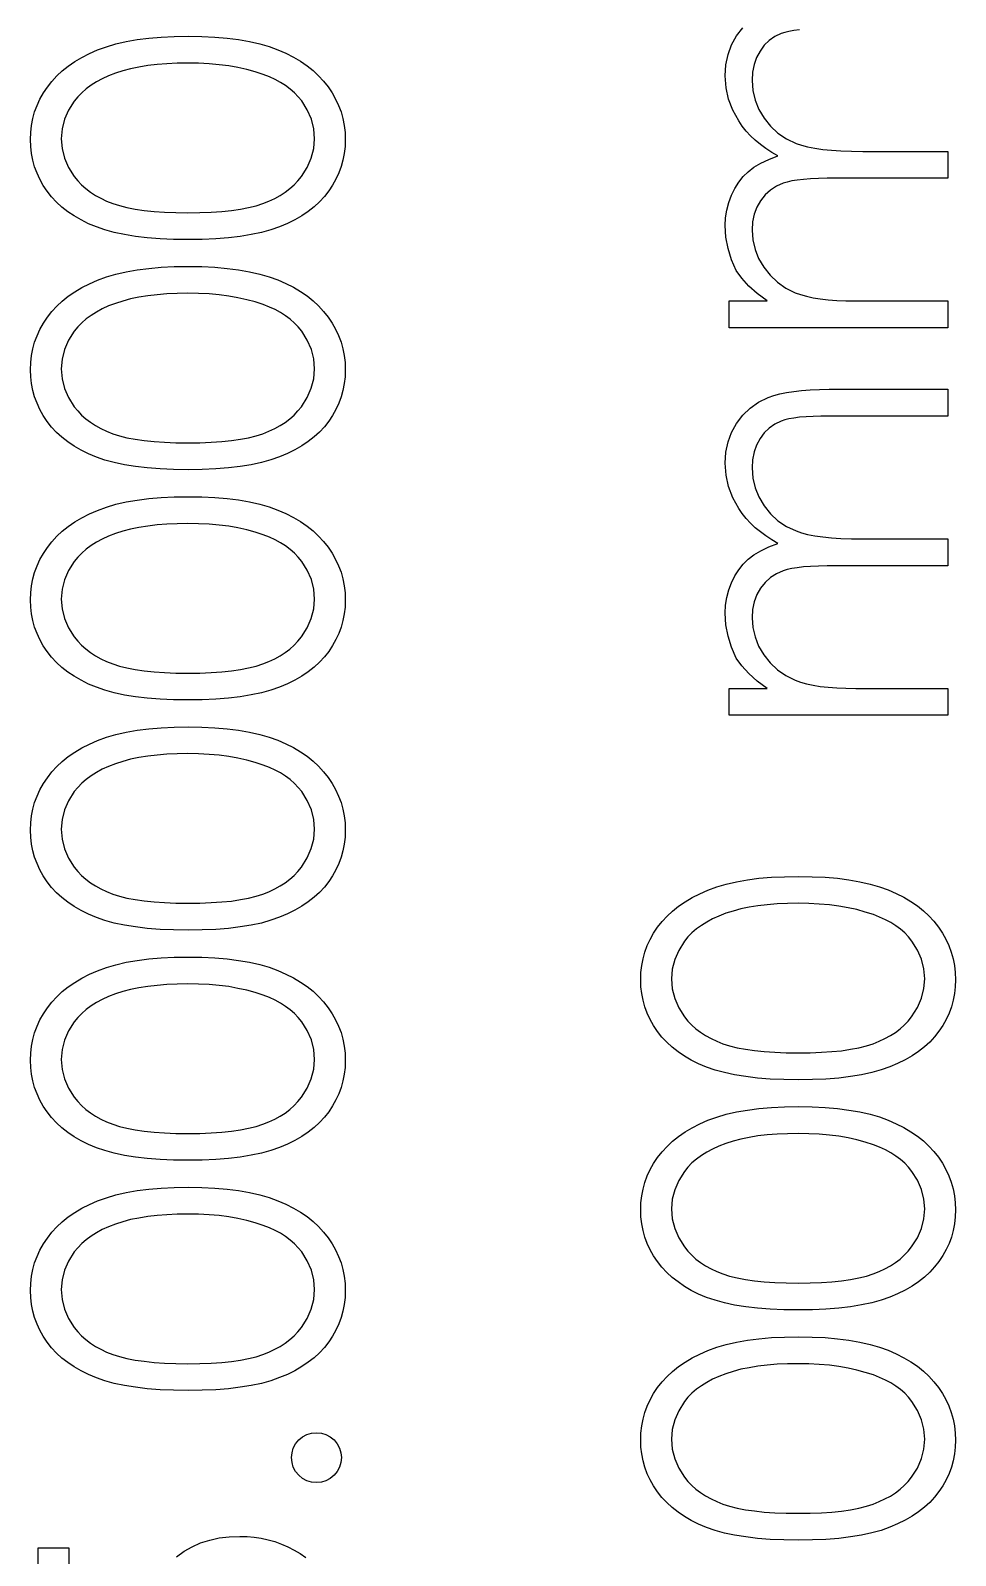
# Model space of a CAD drawing. Header units: millimetres. Extents: x -496 to 15, y 154 to 434.
# Drawn here: x -384.12 to -374.85, y 207.67 to 222.96 of the extents above; entities that cross this region are included whole.
import ezdxf

# ---------------------------------------------------------------- set-up
doc = ezdxf.new("R2010")
doc.units = ezdxf.units.MM

msp = doc.modelspace()

# ---------------------------------------------------------------- linework, layer by layer
at = {"color": 7, "linetype": 'Continuous', "flags": 128}
for points in [[(-377.122, 219.979), (-377.123, 220.248), (-377.123, 220.248), (-376.742, 220.248), (-376.742, 220.248), (-376.84, 220.323), (-376.924, 220.398), (-376.994, 220.475), (-377.05, 220.552), (-377.05, 220.552), (-377.099, 220.661), (-377.133, 220.773), (-377.154, 220.887), (-377.161, 221.004), (-377.161, 221.004), (-377.157, 221.083), (-377.145, 221.16), (-377.126, 221.235), (-377.098, 221.308), (-377.064, 221.377), (-377.025, 221.439), (-376.98, 221.495), (-376.931, 221.544), (-376.873, 221.588), (-376.803, 221.629), (-376.724, 221.667), (-376.632, 221.702), (-376.632, 221.702), (-376.695, 221.738), (-376.754, 221.776), (-376.809, 221.817), (-376.86, 221.86), (-376.907, 221.905), (-376.951, 221.952), (-376.991, 222.001), (-377.026, 222.053), (-377.085, 222.16), (-377.127, 222.271), (-377.153, 222.386), (-377.161, 222.506), (-377.161, 222.506), (-377.154, 222.616), (-377.133, 222.719), (-377.097, 222.816), (-377.047, 222.906), (-376.985, 222.987)], [(-376.415, 222.966), (-376.472, 222.959), (-376.522, 222.95), (-376.565, 222.94), (-376.601, 222.928), (-376.663, 222.898), (-376.719, 222.859), (-376.769, 222.811), (-376.812, 222.753), (-376.847, 222.689), (-376.872, 222.618), (-376.887, 222.542), (-376.892, 222.459), (-376.892, 222.459), (-376.884, 222.357), (-376.862, 222.261), (-376.824, 222.167), (-376.772, 222.079), (-376.707, 221.999), (-376.632, 221.93), (-376.546, 221.873), (-376.451, 221.827), (-376.397, 221.809), (-376.335, 221.792), (-376.264, 221.779), (-376.184, 221.768), (-376.097, 221.759), (-376.001, 221.753), (-375.896, 221.749), (-375.783, 221.748), (-375.783, 221.748), (-374.93, 221.748), (-374.93, 221.748), (-374.93, 221.479), (-374.93, 221.479), (-376.045, 221.479), (-376.045, 221.479), (-376.139, 221.478), (-376.227, 221.476), (-376.305, 221.472), (-376.376, 221.466), (-376.439, 221.459), (-376.494, 221.451), (-376.541, 221.44), (-376.581, 221.428), (-376.648, 221.399), (-376.708, 221.36), (-376.761, 221.311), (-376.807, 221.253), (-376.844, 221.189), (-376.871, 221.117), (-376.886, 221.04), (-376.892, 220.957), (-376.892, 220.957), (-376.885, 220.86), (-376.862, 220.765), (-376.826, 220.674), (-376.775, 220.586), (-376.711, 220.506), (-376.637, 220.436), (-376.553, 220.378), (-376.46, 220.331), (-376.407, 220.312), (-376.347, 220.295), (-376.281, 220.28), (-376.209, 220.269), (-376.13, 220.259), (-376.044, 220.253), (-375.952, 220.249), (-375.853, 220.248), (-375.853, 220.248), (-374.93, 220.248), (-374.93, 220.248), (-374.93, 219.979), (-374.93, 219.979), (-377.123, 219.979)], [(-382.544, 220.863), (-382.689, 220.865), (-382.825, 220.871), (-382.953, 220.881), (-383.072, 220.895), (-383.182, 220.913), (-383.284, 220.935), (-383.378, 220.961), (-383.463, 220.99), (-383.542, 221.023), (-383.616, 221.06), (-383.685, 221.1), (-383.749, 221.143), (-383.808, 221.19), (-383.862, 221.239), (-383.911, 221.292), (-383.956, 221.348), (-383.995, 221.407), (-384.029, 221.468), (-384.057, 221.53), (-384.081, 221.594), (-384.099, 221.66), (-384.112, 221.727), (-384.12, 221.795), (-384.123, 221.866), (-384.123, 221.866), (-384.12, 221.938), (-384.112, 222.008), (-384.099, 222.076), (-384.081, 222.143), (-384.057, 222.208), (-384.028, 222.271), (-383.994, 222.333), (-383.954, 222.392), (-383.91, 222.449), (-383.859, 222.504), (-383.805, 222.555), (-383.744, 222.603), (-383.678, 222.648), (-383.607, 222.69), (-383.531, 222.729), (-383.45, 222.765), (-383.362, 222.797), (-383.266, 222.825), (-383.164, 222.848), (-383.055, 222.868), (-382.938, 222.883), (-382.814, 222.893), (-382.683, 222.899), (-382.544, 222.902), (-382.544, 222.902), (-382.407, 222.899), (-382.276, 222.893), (-382.153, 222.883), (-382.037, 222.868), (-381.928, 222.849), (-381.826, 222.826), (-381.731, 222.798), (-381.644, 222.767), (-381.563, 222.731), (-381.487, 222.693), (-381.416, 222.651), (-381.35, 222.606), (-381.29, 222.558), (-381.235, 222.506), (-381.185, 222.452), (-381.139, 222.394), (-381.099, 222.334), (-381.065, 222.272), (-381.035, 222.208), (-381.011, 222.143), (-380.993, 222.077), (-380.98, 222.008), (-380.971, 221.938), (-380.969, 221.866), (-380.969, 221.866), (-380.971, 221.795), (-380.979, 221.727), (-380.992, 221.66), (-381.01, 221.595), (-381.033, 221.531), (-381.062, 221.469), (-381.096, 221.409), (-381.134, 221.351), (-381.178, 221.295), (-381.227, 221.242), (-381.281, 221.193), (-381.34, 221.146), (-381.404, 221.103), (-381.474, 221.063), (-381.548, 221.026), (-381.627, 220.992), (-381.713, 220.962), (-381.808, 220.936), (-381.91, 220.914), (-382.02, 220.896), (-382.139, 220.881), (-382.266, 220.871), (-382.401, 220.865), (-382.544, 220.863)], [(-382.545, 221.133), (-382.425, 221.134), (-382.313, 221.139), (-382.207, 221.146), (-382.109, 221.155), (-382.019, 221.169), (-381.937, 221.184), (-381.862, 221.203), (-381.794, 221.225), (-381.733, 221.249), (-381.675, 221.276), (-381.621, 221.306), (-381.57, 221.338), (-381.524, 221.374), (-381.481, 221.411), (-381.443, 221.452), (-381.408, 221.496), (-381.35, 221.587), (-381.31, 221.681), (-381.285, 221.777), (-381.276, 221.875), (-381.276, 221.875), (-381.284, 221.975), (-381.308, 222.071), (-381.349, 222.163), (-381.405, 222.253), (-381.439, 222.295), (-381.477, 222.335), (-381.52, 222.372), (-381.566, 222.407), (-381.616, 222.439), (-381.671, 222.469), (-381.729, 222.495), (-381.791, 222.519), (-381.791, 222.519), (-381.872, 222.545), (-381.956, 222.569), (-382.044, 222.588), (-382.136, 222.604), (-382.233, 222.616), (-382.333, 222.625), (-382.438, 222.631), (-382.546, 222.633), (-382.546, 222.633), (-382.654, 222.631), (-382.757, 222.627), (-382.855, 222.618), (-382.948, 222.607), (-383.037, 222.593), (-383.12, 222.576), (-383.198, 222.555), (-383.271, 222.532), (-383.34, 222.505), (-383.403, 222.476), (-383.462, 222.445), (-383.516, 222.411), (-383.565, 222.375), (-383.609, 222.336), (-383.65, 222.295), (-383.685, 222.252), (-383.742, 222.161), (-383.782, 222.069), (-383.806, 221.973), (-383.815, 221.875), (-383.815, 221.875), (-383.806, 221.776), (-383.782, 221.679), (-383.742, 221.586), (-383.685, 221.496), (-383.65, 221.452), (-383.611, 221.412), (-383.569, 221.374), (-383.523, 221.339), (-383.472, 221.307), (-383.419, 221.277), (-383.361, 221.25), (-383.299, 221.225), (-383.232, 221.204), (-383.157, 221.185), (-383.074, 221.169), (-382.983, 221.156), (-382.885, 221.146), (-382.78, 221.139), (-382.666, 221.134), (-382.546, 221.133)], [(-382.544, 218.556), (-382.689, 218.558), (-382.825, 218.564), (-382.953, 218.574), (-383.072, 218.588), (-383.182, 218.605), (-383.284, 218.627), (-383.378, 218.653), (-383.463, 218.683), (-383.542, 218.716), (-383.616, 218.752), (-383.685, 218.792), (-383.749, 218.836), (-383.808, 218.882), (-383.862, 218.931), (-383.911, 218.984), (-383.956, 219.041), (-383.995, 219.1), (-384.029, 219.16), (-384.057, 219.222), (-384.081, 219.286), (-384.099, 219.352), (-384.112, 219.419), (-384.12, 219.488), (-384.123, 219.559), (-384.123, 219.559), (-384.12, 219.63), (-384.112, 219.701), (-384.099, 219.768), (-384.081, 219.835), (-384.057, 219.9), (-384.028, 219.963), (-383.994, 220.025), (-383.954, 220.085), (-383.91, 220.142), (-383.859, 220.196), (-383.805, 220.247), (-383.744, 220.295), (-383.678, 220.341), (-383.607, 220.383), (-383.531, 220.421), (-383.45, 220.457), (-383.362, 220.489), (-383.266, 220.517), (-383.164, 220.541), (-383.055, 220.56), (-382.938, 220.575), (-382.814, 220.586), (-382.683, 220.592), (-382.544, 220.594), (-382.544, 220.594), (-382.407, 220.592), (-382.276, 220.586), (-382.153, 220.575), (-382.037, 220.561), (-381.928, 220.541), (-381.826, 220.518), (-381.731, 220.491), (-381.644, 220.459), (-381.563, 220.423), (-381.487, 220.385), (-381.416, 220.344), (-381.35, 220.298), (-381.29, 220.25), (-381.235, 220.199), (-381.185, 220.144), (-381.139, 220.086), (-381.099, 220.026), (-381.065, 219.964), (-381.035, 219.901), (-381.011, 219.836), (-380.993, 219.769), (-380.98, 219.701), (-380.971, 219.63), (-380.969, 219.559), (-380.969, 219.559), (-380.971, 219.488), (-380.979, 219.419), (-380.992, 219.352), (-381.01, 219.287), (-381.033, 219.223), (-381.062, 219.161), (-381.096, 219.101), (-381.134, 219.043), (-381.178, 218.987), (-381.227, 218.934), (-381.281, 218.885), (-381.34, 218.839), (-381.404, 218.795), (-381.474, 218.755), (-381.548, 218.718), (-381.627, 218.684), (-381.713, 218.654), (-381.808, 218.628), (-381.91, 218.606), (-382.02, 218.588), (-382.139, 218.574), (-382.266, 218.564), (-382.401, 218.558), (-382.544, 218.556)], [(-382.545, 218.825), (-382.425, 218.826), (-382.313, 218.831), (-382.207, 218.838), (-382.109, 218.848), (-382.019, 218.861), (-381.937, 218.877), (-381.862, 218.895), (-381.794, 218.917), (-381.733, 218.942), (-381.675, 218.969), (-381.621, 218.998), (-381.57, 219.03), (-381.524, 219.066), (-381.481, 219.104), (-381.443, 219.145), (-381.408, 219.188), (-381.35, 219.279), (-381.31, 219.373), (-381.285, 219.469), (-381.276, 219.568), (-381.276, 219.568), (-381.284, 219.667), (-381.308, 219.763), (-381.349, 219.856), (-381.405, 219.945), (-381.439, 219.988), (-381.477, 220.027), (-381.52, 220.065), (-381.566, 220.1), (-381.616, 220.131), (-381.671, 220.161), (-381.729, 220.187), (-381.791, 220.211), (-381.791, 220.211), (-381.872, 220.238), (-381.956, 220.261), (-382.044, 220.28), (-382.136, 220.297), (-382.233, 220.309), (-382.333, 220.318), (-382.438, 220.323), (-382.546, 220.325), (-382.546, 220.325), (-382.654, 220.323), (-382.757, 220.319), (-382.855, 220.311), (-382.948, 220.3), (-383.037, 220.285), (-383.12, 220.268), (-383.198, 220.247), (-383.271, 220.224), (-383.34, 220.198), (-383.403, 220.169), (-383.462, 220.137), (-383.516, 220.104), (-383.565, 220.068), (-383.609, 220.029), (-383.65, 219.988), (-383.685, 219.945), (-383.742, 219.854), (-383.782, 219.761), (-383.806, 219.666), (-383.815, 219.568), (-383.815, 219.568), (-383.806, 219.469), (-383.782, 219.372), (-383.742, 219.279), (-383.685, 219.188), (-383.65, 219.145), (-383.611, 219.104), (-383.569, 219.067), (-383.523, 219.032), (-383.472, 218.999), (-383.419, 218.969), (-383.361, 218.942), (-383.299, 218.917), (-383.232, 218.896), (-383.157, 218.877), (-383.074, 218.861), (-382.983, 218.848), (-382.885, 218.838), (-382.78, 218.831), (-382.666, 218.826), (-382.546, 218.825)], [(-377.122, 216.094), (-377.123, 216.363), (-377.123, 216.363), (-376.742, 216.363), (-376.742, 216.363), (-376.84, 216.438), (-376.924, 216.514), (-376.994, 216.59), (-377.05, 216.667), (-377.05, 216.667), (-377.099, 216.776), (-377.133, 216.888), (-377.154, 217.002), (-377.161, 217.119), (-377.161, 217.119), (-377.157, 217.199), (-377.145, 217.276), (-377.126, 217.351), (-377.098, 217.423), (-377.064, 217.493), (-377.025, 217.554), (-376.98, 217.61), (-376.931, 217.659), (-376.873, 217.703), (-376.803, 217.744), (-376.724, 217.782), (-376.632, 217.817), (-376.632, 217.817), (-376.695, 217.853), (-376.754, 217.892), (-376.809, 217.933), (-376.86, 217.975), (-376.907, 218.02), (-376.951, 218.067), (-376.991, 218.116), (-377.026, 218.168), (-377.085, 218.275), (-377.127, 218.387), (-377.153, 218.502), (-377.161, 218.621), (-377.161, 218.621), (-377.154, 218.731), (-377.133, 218.835), (-377.097, 218.931), (-377.047, 219.021), (-376.985, 219.103), (-376.911, 219.173), (-376.826, 219.232), (-376.73, 219.279), (-376.675, 219.299), (-376.615, 219.316), (-376.547, 219.33), (-376.474, 219.342), (-376.395, 219.351), (-376.309, 219.358), (-376.216, 219.362), (-376.118, 219.363), (-376.118, 219.363), (-374.93, 219.363), (-374.93, 219.363), (-374.93, 219.094), (-374.93, 219.094), (-376.119, 219.094), (-376.119, 219.094), (-376.203, 219.094), (-376.281, 219.091), (-376.351, 219.087), (-376.415, 219.082), (-376.472, 219.074), (-376.522, 219.065), (-376.565, 219.055), (-376.601, 219.043), (-376.663, 219.013), (-376.719, 218.974), (-376.769, 218.926), (-376.812, 218.869), (-376.847, 218.804), (-376.872, 218.734), (-376.887, 218.657), (-376.892, 218.574), (-376.892, 218.574), (-376.884, 218.473), (-376.862, 218.376), (-376.824, 218.283), (-376.772, 218.195), (-376.707, 218.114), (-376.632, 218.045), (-376.546, 217.988), (-376.451, 217.943), (-376.397, 217.924), (-376.335, 217.908), (-376.264, 217.895), (-376.184, 217.883), (-376.097, 217.875), (-376.001, 217.868), (-375.896, 217.865), (-375.783, 217.863), (-375.783, 217.863), (-374.93, 217.863), (-374.93, 217.863), (-374.93, 217.594), (-374.93, 217.594), (-376.045, 217.594), (-376.045, 217.594), (-376.139, 217.594), (-376.227, 217.591), (-376.305, 217.587), (-376.376, 217.582), (-376.439, 217.574), (-376.494, 217.566), (-376.541, 217.556), (-376.581, 217.544), (-376.648, 217.514), (-376.708, 217.475), (-376.761, 217.426), (-376.807, 217.369), (-376.844, 217.304), (-376.871, 217.232), (-376.886, 217.155), (-376.892, 217.073), (-376.892, 217.073), (-376.885, 216.975), (-376.862, 216.881), (-376.826, 216.789), (-376.775, 216.702), (-376.711, 216.621), (-376.637, 216.551), (-376.553, 216.493), (-376.46, 216.446), (-376.407, 216.427), (-376.347, 216.41), (-376.281, 216.396), (-376.209, 216.384), (-376.13, 216.375), (-376.044, 216.369), (-375.952, 216.365), (-375.853, 216.363), (-375.853, 216.363), (-374.93, 216.363), (-374.93, 216.363), (-374.93, 216.094), (-374.93, 216.094), (-377.123, 216.094)], [(-382.544, 216.248), (-382.689, 216.25), (-382.825, 216.256), (-382.953, 216.266), (-383.072, 216.28), (-383.182, 216.297), (-383.284, 216.32), (-383.378, 216.345), (-383.463, 216.375), (-383.542, 216.408), (-383.616, 216.445), (-383.685, 216.485), (-383.749, 216.528), (-383.808, 216.574), (-383.862, 216.624), (-383.911, 216.676), (-383.956, 216.733), (-383.995, 216.792), (-384.029, 216.853), (-384.057, 216.914), (-384.081, 216.979), (-384.099, 217.044), (-384.112, 217.112), (-384.12, 217.18), (-384.123, 217.251), (-384.123, 217.251), (-384.12, 217.323), (-384.112, 217.393), (-384.099, 217.461), (-384.081, 217.527), (-384.057, 217.592), (-384.028, 217.655), (-383.994, 217.717), (-383.954, 217.777), (-383.91, 217.834), (-383.859, 217.889), (-383.805, 217.94), (-383.744, 217.988), (-383.678, 218.033), (-383.607, 218.075), (-383.531, 218.113), (-383.45, 218.149), (-383.362, 218.181), (-383.266, 218.21), (-383.164, 218.233), (-383.055, 218.252), (-382.938, 218.267), (-382.814, 218.278), (-382.683, 218.284), (-382.544, 218.286), (-382.544, 218.286), (-382.407, 218.284), (-382.276, 218.278), (-382.153, 218.267), (-382.037, 218.253), (-381.928, 218.234), (-381.826, 218.21), (-381.731, 218.183), (-381.644, 218.151), (-381.563, 218.116), (-381.487, 218.077), (-381.416, 218.036), (-381.35, 217.991), (-381.29, 217.943), (-381.235, 217.891), (-381.185, 217.836), (-381.139, 217.779), (-381.099, 217.719), (-381.065, 217.657), (-381.035, 217.593), (-381.011, 217.528), (-380.993, 217.461), (-380.98, 217.393), (-380.971, 217.323), (-380.969, 217.251), (-380.969, 217.251), (-380.971, 217.18), (-380.979, 217.112), (-380.992, 217.044), (-381.01, 216.979), (-381.033, 216.916), (-381.062, 216.854), (-381.096, 216.794), (-381.134, 216.735), (-381.178, 216.679), (-381.227, 216.627), (-381.281, 216.577), (-381.34, 216.531), (-381.404, 216.488), (-381.474, 216.448), (-381.548, 216.41), (-381.627, 216.377), (-381.713, 216.347), (-381.808, 216.32), (-381.91, 216.298), (-382.02, 216.28), (-382.139, 216.266), (-382.266, 216.256), (-382.401, 216.25), (-382.544, 216.248)], [(-382.545, 216.517), (-382.425, 216.518), (-382.313, 216.523), (-382.207, 216.53), (-382.109, 216.54), (-382.019, 216.553), (-381.937, 216.569), (-381.862, 216.588), (-381.794, 216.609), (-381.733, 216.634), (-381.675, 216.661), (-381.621, 216.69), (-381.57, 216.723), (-381.524, 216.758), (-381.481, 216.796), (-381.443, 216.837), (-381.408, 216.88), (-381.35, 216.972), (-381.31, 217.065), (-381.285, 217.161), (-381.276, 217.26), (-381.276, 217.26), (-381.284, 217.359), (-381.308, 217.455), (-381.349, 217.548), (-381.405, 217.637), (-381.439, 217.68), (-381.477, 217.72), (-381.52, 217.757), (-381.566, 217.792), (-381.616, 217.824), (-381.671, 217.853), (-381.729, 217.88), (-381.791, 217.904), (-381.791, 217.904), (-381.872, 217.93), (-381.956, 217.954), (-382.044, 217.973), (-382.136, 217.989), (-382.233, 218.001), (-382.333, 218.01), (-382.438, 218.015), (-382.546, 218.017), (-382.546, 218.017), (-382.654, 218.015), (-382.757, 218.011), (-382.855, 218.003), (-382.948, 217.992), (-383.037, 217.978), (-383.12, 217.961), (-383.198, 217.94), (-383.271, 217.916), (-383.34, 217.89), (-383.403, 217.861), (-383.462, 217.83), (-383.516, 217.796), (-383.565, 217.76), (-383.609, 217.721), (-383.65, 217.68), (-383.685, 217.637), (-383.742, 217.546), (-383.782, 217.454), (-383.806, 217.358), (-383.815, 217.26), (-383.815, 217.26), (-383.806, 217.161), (-383.782, 217.064), (-383.742, 216.971), (-383.685, 216.88), (-383.65, 216.837), (-383.611, 216.797), (-383.569, 216.759), (-383.523, 216.724), (-383.472, 216.692), (-383.419, 216.661), (-383.361, 216.634), (-383.299, 216.61), (-383.232, 216.588), (-383.157, 216.57), (-383.074, 216.553), (-382.983, 216.541), (-382.885, 216.53), (-382.78, 216.523), (-382.666, 216.518), (-382.546, 216.517)], [(-382.544, 213.94), (-382.689, 213.942), (-382.825, 213.948), (-382.953, 213.958), (-383.072, 213.972), (-383.182, 213.99), (-383.284, 214.012), (-383.378, 214.038), (-383.463, 214.067), (-383.542, 214.1), (-383.616, 214.137), (-383.685, 214.177), (-383.749, 214.22), (-383.808, 214.267), (-383.862, 214.316), (-383.911, 214.369), (-383.956, 214.425), (-383.995, 214.484), (-384.029, 214.545), (-384.057, 214.607), (-384.081, 214.671), (-384.099, 214.737), (-384.112, 214.804), (-384.12, 214.872), (-384.123, 214.943), (-384.123, 214.943), (-384.12, 215.015), (-384.112, 215.085), (-384.099, 215.153), (-384.081, 215.22), (-384.057, 215.285), (-384.028, 215.348), (-383.994, 215.41), (-383.954, 215.469), (-383.91, 215.526), (-383.859, 215.581), (-383.805, 215.632), (-383.744, 215.68), (-383.678, 215.725), (-383.607, 215.767), (-383.531, 215.806), (-383.45, 215.842), (-383.362, 215.874), (-383.266, 215.902), (-383.164, 215.925), (-383.055, 215.945), (-382.938, 215.96), (-382.814, 215.97), (-382.683, 215.976), (-382.544, 215.979), (-382.544, 215.979), (-382.407, 215.976), (-382.276, 215.97), (-382.153, 215.96), (-382.037, 215.945), (-381.928, 215.926), (-381.826, 215.902), (-381.731, 215.875), (-381.644, 215.844), (-381.563, 215.808), (-381.487, 215.77), (-381.416, 215.728), (-381.35, 215.683), (-381.29, 215.635), (-381.235, 215.583), (-381.185, 215.529), (-381.139, 215.471), (-381.099, 215.411), (-381.065, 215.349), (-381.035, 215.285), (-381.011, 215.22), (-380.993, 215.154), (-380.98, 215.085), (-380.971, 215.015), (-380.969, 214.943), (-380.969, 214.943), (-380.971, 214.872), (-380.979, 214.804), (-380.992, 214.737), (-381.01, 214.672), (-381.033, 214.608), (-381.062, 214.546), (-381.096, 214.486), (-381.134, 214.428), (-381.178, 214.372), (-381.227, 214.319), (-381.281, 214.27), (-381.34, 214.223), (-381.404, 214.18), (-381.474, 214.14), (-381.548, 214.103), (-381.627, 214.069), (-381.713, 214.039), (-381.808, 214.012), (-381.91, 213.991), (-382.02, 213.973), (-382.139, 213.958), (-382.266, 213.948), (-382.401, 213.942), (-382.544, 213.94)], [(-382.545, 214.21), (-382.425, 214.211), (-382.313, 214.216), (-382.207, 214.223), (-382.109, 214.232), (-382.019, 214.246), (-381.937, 214.261), (-381.862, 214.28), (-381.794, 214.301), (-381.733, 214.326), (-381.675, 214.353), (-381.621, 214.383), (-381.57, 214.415), (-381.524, 214.451), (-381.481, 214.488), (-381.443, 214.529), (-381.408, 214.573), (-381.35, 214.664), (-381.31, 214.758), (-381.285, 214.854), (-381.276, 214.952), (-381.276, 214.952), (-381.284, 215.051), (-381.308, 215.148), (-381.349, 215.24), (-381.405, 215.33), (-381.439, 215.372), (-381.477, 215.412), (-381.52, 215.449), (-381.566, 215.484), (-381.616, 215.516), (-381.671, 215.545), (-381.729, 215.572), (-381.791, 215.596), (-381.791, 215.596), (-381.872, 215.622), (-381.956, 215.646), (-382.044, 215.665), (-382.136, 215.681), (-382.233, 215.693), (-382.333, 215.702), (-382.438, 215.708), (-382.546, 215.71), (-382.546, 215.71), (-382.654, 215.708), (-382.757, 215.704), (-382.855, 215.695), (-382.948, 215.684), (-383.037, 215.67), (-383.12, 215.653), (-383.198, 215.632), (-383.271, 215.609), (-383.34, 215.582), (-383.403, 215.553), (-383.462, 215.522), (-383.516, 215.488), (-383.565, 215.452), (-383.609, 215.413), (-383.65, 215.372), (-383.685, 215.329), (-383.742, 215.238), (-383.782, 215.146), (-383.806, 215.05), (-383.815, 214.952), (-383.815, 214.952), (-383.806, 214.853), (-383.782, 214.756), (-383.742, 214.663), (-383.685, 214.573), (-383.65, 214.529), (-383.611, 214.489), (-383.569, 214.451), (-383.523, 214.416), (-383.472, 214.384), (-383.419, 214.354), (-383.361, 214.327), (-383.299, 214.302), (-383.232, 214.28), (-383.157, 214.262), (-383.074, 214.246), (-382.983, 214.233), (-382.885, 214.223), (-382.78, 214.216), (-382.666, 214.211), (-382.546, 214.21)], [(-376.429, 212.44), (-376.573, 212.442), (-376.709, 212.448), (-376.837, 212.458), (-376.956, 212.472), (-377.067, 212.49), (-377.169, 212.512), (-377.263, 212.538), (-377.348, 212.567), (-377.427, 212.6), (-377.501, 212.637), (-377.569, 212.677), (-377.633, 212.72), (-377.692, 212.767), (-377.746, 212.816), (-377.796, 212.869), (-377.84, 212.925), (-377.879, 212.984), (-377.913, 213.045), (-377.942, 213.107), (-377.965, 213.171), (-377.984, 213.237), (-377.997, 213.304), (-378.005, 213.372), (-378.007, 213.443), (-378.007, 213.443), (-378.005, 213.515), (-377.996, 213.585), (-377.984, 213.653), (-377.965, 213.72), (-377.942, 213.785), (-377.912, 213.848), (-377.879, 213.91), (-377.839, 213.969), (-377.794, 214.026), (-377.744, 214.081), (-377.689, 214.132), (-377.629, 214.18), (-377.563, 214.225), (-377.492, 214.267), (-377.416, 214.306), (-377.334, 214.342), (-377.246, 214.374), (-377.151, 214.402), (-377.049, 214.425), (-376.939, 214.445), (-376.823, 214.46), (-376.698, 214.47), (-376.567, 214.476), (-376.429, 214.479), (-376.429, 214.479), (-376.291, 214.476), (-376.16, 214.47), (-376.037, 214.46), (-375.921, 214.445), (-375.813, 214.426), (-375.71, 214.402), (-375.616, 214.375), (-375.529, 214.344), (-375.448, 214.308), (-375.372, 214.27), (-375.301, 214.228), (-375.235, 214.183), (-375.175, 214.135), (-375.12, 214.083), (-375.069, 214.029), (-375.024, 213.971), (-374.984, 213.911), (-374.95, 213.849), (-374.92, 213.785), (-374.896, 213.72), (-374.877, 213.654), (-374.864, 213.585), (-374.856, 213.515), (-374.853, 213.443), (-374.853, 213.443), (-374.856, 213.372), (-374.864, 213.304), (-374.877, 213.237), (-374.895, 213.172), (-374.918, 213.108), (-374.947, 213.046), (-374.98, 212.986), (-375.019, 212.928), (-375.063, 212.872), (-375.111, 212.819), (-375.165, 212.77), (-375.225, 212.723), (-375.289, 212.68), (-375.358, 212.64), (-375.433, 212.603), (-375.512, 212.569), (-375.598, 212.539), (-375.692, 212.512), (-375.794, 212.491), (-375.905, 212.473), (-376.024, 212.458), (-376.151, 212.448), (-376.286, 212.442), (-376.429, 212.44)], [(-376.43, 212.71), (-376.31, 212.711), (-376.197, 212.716), (-376.092, 212.723), (-375.994, 212.732), (-375.904, 212.746), (-375.822, 212.761), (-375.746, 212.78), (-375.679, 212.801), (-375.617, 212.826), (-375.56, 212.853), (-375.505, 212.883), (-375.455, 212.915), (-375.409, 212.951), (-375.366, 212.988), (-375.328, 213.029), (-375.293, 213.073), (-375.235, 213.164), (-375.194, 213.258), (-375.169, 213.354), (-375.161, 213.452), (-375.161, 213.452), (-375.169, 213.551), (-375.193, 213.648), (-375.233, 213.74), (-375.29, 213.83), (-375.324, 213.872), (-375.362, 213.912), (-375.404, 213.949), (-375.451, 213.984), (-375.501, 214.016), (-375.555, 214.045), (-375.614, 214.072), (-375.676, 214.096), (-375.676, 214.096), (-375.757, 214.122), (-375.841, 214.146), (-375.929, 214.165), (-376.021, 214.181), (-376.117, 214.193), (-376.218, 214.202), (-376.322, 214.208), (-376.43, 214.21), (-376.43, 214.21), (-376.538, 214.208), (-376.642, 214.204), (-376.74, 214.195), (-376.833, 214.184), (-376.921, 214.17), (-377.004, 214.153), (-377.082, 214.132), (-377.156, 214.109), (-377.224, 214.082), (-377.287, 214.053), (-377.346, 214.022), (-377.4, 213.988), (-377.45, 213.952), (-377.494, 213.913), (-377.534, 213.872), (-377.569, 213.829), (-377.626, 213.738), (-377.667, 213.646), (-377.691, 213.55), (-377.7, 213.452), (-377.7, 213.452), (-377.691, 213.353), (-377.667, 213.256), (-377.626, 213.163), (-377.569, 213.073), (-377.534, 213.029), (-377.496, 212.989), (-377.454, 212.951), (-377.407, 212.916), (-377.357, 212.884), (-377.303, 212.854), (-377.246, 212.827), (-377.184, 212.802), (-377.117, 212.78), (-377.041, 212.762), (-376.959, 212.746), (-376.868, 212.733), (-376.77, 212.723), (-376.665, 212.716), (-376.551, 212.711), (-376.43, 212.71)], [(-382.544, 211.633), (-382.689, 211.634), (-382.825, 211.64), (-382.953, 211.651), (-383.072, 211.664), (-383.182, 211.682), (-383.284, 211.704), (-383.378, 211.73), (-383.463, 211.759), (-383.542, 211.792), (-383.616, 211.829), (-383.685, 211.869), (-383.749, 211.913), (-383.808, 211.959), (-383.862, 212.008), (-383.911, 212.061), (-383.956, 212.118), (-383.995, 212.176), (-384.029, 212.237), (-384.057, 212.299), (-384.081, 212.363), (-384.099, 212.429), (-384.112, 212.496), (-384.12, 212.565), (-384.123, 212.636), (-384.123, 212.636), (-384.12, 212.707), (-384.112, 212.777), (-384.099, 212.845), (-384.081, 212.912), (-384.057, 212.977), (-384.028, 213.04), (-383.994, 213.102), (-383.954, 213.161), (-383.91, 213.219), (-383.859, 213.273), (-383.805, 213.324), (-383.744, 213.372), (-383.678, 213.417), (-383.607, 213.46), (-383.531, 213.498), (-383.45, 213.534), (-383.362, 213.566), (-383.266, 213.594), (-383.164, 213.618), (-383.055, 213.637), (-382.938, 213.652), (-382.814, 213.663), (-382.683, 213.669), (-382.544, 213.671), (-382.544, 213.671), (-382.407, 213.669), (-382.276, 213.663), (-382.153, 213.652), (-382.037, 213.637), (-381.928, 213.618), (-381.826, 213.595), (-381.731, 213.568), (-381.644, 213.536), (-381.563, 213.5), (-381.487, 213.462), (-381.416, 213.42), (-381.35, 213.375), (-381.29, 213.327), (-381.235, 213.276), (-381.185, 213.221), (-381.139, 213.163), (-381.099, 213.103), (-381.065, 213.041), (-381.035, 212.978), (-381.011, 212.913), (-380.993, 212.846), (-380.98, 212.777), (-380.971, 212.707), (-380.969, 212.636), (-380.969, 212.636), (-380.971, 212.565), (-380.979, 212.496), (-380.992, 212.429), (-381.01, 212.364), (-381.033, 212.3), (-381.062, 212.238), (-381.096, 212.178), (-381.134, 212.12), (-381.178, 212.064), (-381.227, 212.011), (-381.281, 211.962), (-381.34, 211.916), (-381.404, 211.872), (-381.474, 211.832), (-381.548, 211.795), (-381.627, 211.761), (-381.713, 211.731), (-381.808, 211.705), (-381.91, 211.683), (-382.02, 211.665), (-382.139, 211.651), (-382.266, 211.64), (-382.401, 211.634), (-382.544, 211.633)], [(-382.545, 211.902), (-382.425, 211.903), (-382.313, 211.908), (-382.207, 211.915), (-382.109, 211.925), (-382.019, 211.938), (-381.937, 211.954), (-381.862, 211.972), (-381.794, 211.994), (-381.733, 212.018), (-381.675, 212.045), (-381.621, 212.075), (-381.57, 212.107), (-381.524, 212.143), (-381.481, 212.181), (-381.443, 212.222), (-381.408, 212.265), (-381.35, 212.356), (-381.31, 212.45), (-381.285, 212.546), (-381.276, 212.645), (-381.276, 212.645), (-381.284, 212.744), (-381.308, 212.84), (-381.349, 212.933), (-381.405, 213.022), (-381.439, 213.065), (-381.477, 213.104), (-381.52, 213.142), (-381.566, 213.176), (-381.616, 213.208), (-381.671, 213.238), (-381.729, 213.264), (-381.791, 213.288), (-381.791, 213.288), (-381.872, 213.315), (-381.956, 213.338), (-382.044, 213.357), (-382.136, 213.374), (-382.233, 213.386), (-382.333, 213.395), (-382.438, 213.4), (-382.546, 213.402), (-382.546, 213.402), (-382.654, 213.4), (-382.757, 213.396), (-382.855, 213.387), (-382.948, 213.377), (-383.037, 213.362), (-383.12, 213.345), (-383.198, 213.324), (-383.271, 213.301), (-383.34, 213.274), (-383.403, 213.246), (-383.462, 213.214), (-383.516, 213.181), (-383.565, 213.145), (-383.609, 213.106), (-383.65, 213.065), (-383.685, 213.021), (-383.742, 212.931), (-383.782, 212.838), (-383.806, 212.743), (-383.815, 212.645), (-383.815, 212.645), (-383.806, 212.545), (-383.782, 212.449), (-383.742, 212.356), (-383.685, 212.265), (-383.65, 212.222), (-383.611, 212.181), (-383.569, 212.143), (-383.523, 212.109), (-383.472, 212.076), (-383.419, 212.046), (-383.361, 212.019), (-383.299, 211.994), (-383.232, 211.973), (-383.157, 211.954), (-383.074, 211.938), (-382.983, 211.925), (-382.885, 211.915), (-382.78, 211.908), (-382.666, 211.903), (-382.546, 211.902)], [(-376.429, 210.133), (-376.573, 210.134), (-376.709, 210.14), (-376.837, 210.151), (-376.956, 210.164), (-377.067, 210.182), (-377.169, 210.204), (-377.263, 210.23), (-377.348, 210.259), (-377.427, 210.292), (-377.501, 210.329), (-377.569, 210.369), (-377.633, 210.413), (-377.692, 210.459), (-377.746, 210.508), (-377.796, 210.561), (-377.84, 210.618), (-377.879, 210.676), (-377.913, 210.737), (-377.942, 210.799), (-377.965, 210.863), (-377.984, 210.929), (-377.997, 210.996), (-378.005, 211.065), (-378.007, 211.136), (-378.007, 211.136), (-378.005, 211.207), (-377.996, 211.277), (-377.984, 211.345), (-377.965, 211.412), (-377.942, 211.477), (-377.912, 211.54), (-377.879, 211.602), (-377.839, 211.661), (-377.794, 211.719), (-377.744, 211.773), (-377.689, 211.824), (-377.629, 211.872), (-377.563, 211.917), (-377.492, 211.96), (-377.416, 211.998), (-377.334, 212.034), (-377.246, 212.066), (-377.151, 212.094), (-377.049, 212.118), (-376.939, 212.137), (-376.823, 212.152), (-376.698, 212.163), (-376.567, 212.169), (-376.429, 212.171), (-376.429, 212.171), (-376.291, 212.169), (-376.16, 212.163), (-376.037, 212.152), (-375.921, 212.137), (-375.813, 212.118), (-375.71, 212.095), (-375.616, 212.068), (-375.529, 212.036), (-375.448, 212), (-375.372, 211.962), (-375.301, 211.92), (-375.235, 211.875), (-375.175, 211.827), (-375.12, 211.776), (-375.069, 211.721), (-375.024, 211.663), (-374.984, 211.603), (-374.95, 211.541), (-374.92, 211.478), (-374.896, 211.413), (-374.877, 211.346), (-374.864, 211.277), (-374.856, 211.207), (-374.853, 211.136), (-374.853, 211.136), (-374.856, 211.065), (-374.864, 210.996), (-374.877, 210.929), (-374.895, 210.864), (-374.918, 210.8), (-374.947, 210.738), (-374.98, 210.678), (-375.019, 210.62), (-375.063, 210.564), (-375.111, 210.511), (-375.165, 210.462), (-375.225, 210.416), (-375.289, 210.372), (-375.358, 210.332), (-375.433, 210.295), (-375.512, 210.261), (-375.598, 210.231), (-375.692, 210.205), (-375.794, 210.183), (-375.905, 210.165), (-376.024, 210.151), (-376.151, 210.14), (-376.286, 210.134), (-376.429, 210.133)], [(-376.43, 210.402), (-376.31, 210.403), (-376.197, 210.408), (-376.092, 210.415), (-375.994, 210.425), (-375.904, 210.438), (-375.822, 210.454), (-375.746, 210.472), (-375.679, 210.494), (-375.617, 210.518), (-375.56, 210.545), (-375.505, 210.575), (-375.455, 210.607), (-375.409, 210.643), (-375.366, 210.681), (-375.328, 210.722), (-375.293, 210.765), (-375.235, 210.856), (-375.194, 210.95), (-375.169, 211.046), (-375.161, 211.145), (-375.161, 211.145), (-375.169, 211.244), (-375.193, 211.34), (-375.233, 211.433), (-375.29, 211.522), (-375.324, 211.565), (-375.362, 211.604), (-375.404, 211.642), (-375.451, 211.676), (-375.501, 211.708), (-375.555, 211.738), (-375.614, 211.764), (-375.676, 211.788), (-375.676, 211.788), (-375.757, 211.815), (-375.841, 211.838), (-375.929, 211.857), (-376.021, 211.874), (-376.117, 211.886), (-376.218, 211.895), (-376.322, 211.9), (-376.43, 211.902), (-376.43, 211.902), (-376.538, 211.9), (-376.642, 211.896), (-376.74, 211.887), (-376.833, 211.877), (-376.921, 211.862), (-377.004, 211.845), (-377.082, 211.824), (-377.156, 211.801), (-377.224, 211.774), (-377.287, 211.746), (-377.346, 211.714), (-377.4, 211.681), (-377.45, 211.645), (-377.494, 211.606), (-377.534, 211.565), (-377.569, 211.521), (-377.626, 211.431), (-377.667, 211.338), (-377.691, 211.243), (-377.7, 211.145), (-377.7, 211.145), (-377.691, 211.045), (-377.667, 210.949), (-377.626, 210.856), (-377.569, 210.765), (-377.534, 210.722), (-377.496, 210.681), (-377.454, 210.643), (-377.407, 210.609), (-377.357, 210.576), (-377.303, 210.546), (-377.246, 210.519), (-377.184, 210.494), (-377.117, 210.473), (-377.041, 210.454), (-376.959, 210.438), (-376.868, 210.425), (-376.77, 210.415), (-376.665, 210.408), (-376.551, 210.403), (-376.43, 210.402)], [(-382.544, 209.325), (-382.689, 209.327), (-382.825, 209.333), (-382.953, 209.343), (-383.072, 209.357), (-383.182, 209.374), (-383.284, 209.396), (-383.378, 209.422), (-383.463, 209.452), (-383.542, 209.485), (-383.616, 209.521), (-383.685, 209.562), (-383.749, 209.605), (-383.808, 209.651), (-383.862, 209.701), (-383.911, 209.753), (-383.956, 209.81), (-383.995, 209.869), (-384.029, 209.929), (-384.057, 209.991), (-384.081, 210.056), (-384.099, 210.121), (-384.112, 210.189), (-384.12, 210.257), (-384.123, 210.328), (-384.123, 210.328), (-384.12, 210.399), (-384.112, 210.47), (-384.099, 210.538), (-384.081, 210.604), (-384.057, 210.669), (-384.028, 210.732), (-383.994, 210.794), (-383.954, 210.854), (-383.91, 210.911), (-383.859, 210.966), (-383.805, 211.017), (-383.744, 211.065), (-383.678, 211.11), (-383.607, 211.152), (-383.531, 211.19), (-383.45, 211.226), (-383.362, 211.258), (-383.266, 211.286), (-383.164, 211.31), (-383.055, 211.329), (-382.938, 211.344), (-382.814, 211.355), (-382.683, 211.361), (-382.544, 211.363), (-382.544, 211.363), (-382.407, 211.361), (-382.276, 211.355), (-382.153, 211.344), (-382.037, 211.33), (-381.928, 211.311), (-381.826, 211.287), (-381.731, 211.26), (-381.644, 211.228), (-381.563, 211.193), (-381.487, 211.154), (-381.416, 211.113), (-381.35, 211.068), (-381.29, 211.02), (-381.235, 210.968), (-381.185, 210.913), (-381.139, 210.856), (-381.099, 210.795), (-381.065, 210.734), (-381.035, 210.67), (-381.011, 210.605), (-380.993, 210.538), (-380.98, 210.47), (-380.971, 210.399), (-380.969, 210.328), (-380.969, 210.328), (-380.971, 210.257), (-380.979, 210.189), (-380.992, 210.121), (-381.01, 210.056), (-381.033, 209.993), (-381.062, 209.931), (-381.096, 209.871), (-381.134, 209.812), (-381.178, 209.756), (-381.227, 209.704), (-381.281, 209.654), (-381.34, 209.608), (-381.404, 209.565), (-381.474, 209.524), (-381.548, 209.487), (-381.627, 209.454), (-381.713, 209.423), (-381.808, 209.397), (-381.91, 209.375), (-382.02, 209.357), (-382.139, 209.343), (-382.266, 209.333), (-382.401, 209.327), (-382.544, 209.325)], [(-382.545, 209.594), (-382.425, 209.595), (-382.313, 209.6), (-382.207, 209.607), (-382.109, 209.617), (-382.019, 209.63), (-381.937, 209.646), (-381.862, 209.664), (-381.794, 209.686), (-381.733, 209.711), (-381.675, 209.738), (-381.621, 209.767), (-381.57, 209.8), (-381.524, 209.835), (-381.481, 209.873), (-381.443, 209.914), (-381.408, 209.957), (-381.35, 210.048), (-381.31, 210.142), (-381.285, 210.238), (-381.276, 210.337), (-381.276, 210.337), (-381.284, 210.436), (-381.308, 210.532), (-381.349, 210.625), (-381.405, 210.714), (-381.439, 210.757), (-381.477, 210.797), (-381.52, 210.834), (-381.566, 210.869), (-381.616, 210.901), (-381.671, 210.93), (-381.729, 210.957), (-381.791, 210.981), (-381.791, 210.981), (-381.872, 211.007), (-381.956, 211.03), (-382.044, 211.05), (-382.136, 211.066), (-382.233, 211.078), (-382.333, 211.087), (-382.438, 211.092), (-382.546, 211.094), (-382.546, 211.094), (-382.654, 211.092), (-382.757, 211.088), (-382.855, 211.08), (-382.948, 211.069), (-383.037, 211.054), (-383.12, 211.038), (-383.198, 211.017), (-383.271, 210.993), (-383.34, 210.967), (-383.403, 210.938), (-383.462, 210.907), (-383.516, 210.873), (-383.565, 210.837), (-383.609, 210.798), (-383.65, 210.757), (-383.685, 210.714), (-383.742, 210.623), (-383.782, 210.53), (-383.806, 210.435), (-383.815, 210.337), (-383.815, 210.337), (-383.806, 210.238), (-383.782, 210.141), (-383.742, 210.048), (-383.685, 209.957), (-383.65, 209.914), (-383.611, 209.874), (-383.569, 209.836), (-383.523, 209.801), (-383.472, 209.768), (-383.419, 209.738), (-383.361, 209.711), (-383.299, 209.687), (-383.232, 209.665), (-383.157, 209.646), (-383.074, 209.63), (-382.983, 209.618), (-382.885, 209.607), (-382.78, 209.6), (-382.666, 209.595), (-382.546, 209.594)], [(-376.429, 207.825), (-376.573, 207.827), (-376.709, 207.833), (-376.837, 207.843), (-376.956, 207.857), (-377.067, 207.874), (-377.169, 207.896), (-377.263, 207.922), (-377.348, 207.952), (-377.427, 207.985), (-377.501, 208.021), (-377.569, 208.062), (-377.633, 208.105), (-377.692, 208.151), (-377.746, 208.201), (-377.796, 208.253), (-377.84, 208.31), (-377.879, 208.369), (-377.913, 208.429), (-377.942, 208.491), (-377.965, 208.556), (-377.984, 208.621), (-377.997, 208.689), (-378.005, 208.757), (-378.007, 208.828), (-378.007, 208.828), (-378.005, 208.899), (-377.996, 208.97), (-377.984, 209.038), (-377.965, 209.104), (-377.942, 209.169), (-377.912, 209.232), (-377.879, 209.294), (-377.839, 209.354), (-377.794, 209.411), (-377.744, 209.466), (-377.689, 209.517), (-377.629, 209.565), (-377.563, 209.61), (-377.492, 209.652), (-377.416, 209.69), (-377.334, 209.726), (-377.246, 209.758), (-377.151, 209.786), (-377.049, 209.81), (-376.939, 209.829), (-376.823, 209.844), (-376.698, 209.855), (-376.567, 209.861), (-376.429, 209.863), (-376.429, 209.863), (-376.291, 209.861), (-376.16, 209.855), (-376.037, 209.844), (-375.921, 209.83), (-375.813, 209.811), (-375.71, 209.787), (-375.616, 209.76), (-375.529, 209.728), (-375.448, 209.693), (-375.372, 209.654), (-375.301, 209.613), (-375.235, 209.568), (-375.175, 209.52), (-375.12, 209.468), (-375.069, 209.413), (-375.024, 209.356), (-374.984, 209.295), (-374.95, 209.234), (-374.92, 209.17), (-374.896, 209.105), (-374.877, 209.038), (-374.864, 208.97), (-374.856, 208.899), (-374.853, 208.828), (-374.853, 208.828), (-374.856, 208.757), (-374.864, 208.689), (-374.877, 208.621), (-374.895, 208.556), (-374.918, 208.493), (-374.947, 208.431), (-374.98, 208.371), (-375.019, 208.312), (-375.063, 208.256), (-375.111, 208.204), (-375.165, 208.154), (-375.225, 208.108), (-375.289, 208.065), (-375.358, 208.024), (-375.433, 207.987), (-375.512, 207.954), (-375.598, 207.923), (-375.692, 207.897), (-375.794, 207.875), (-375.905, 207.857), (-376.024, 207.843), (-376.151, 207.833), (-376.286, 207.827), (-376.429, 207.825)], [(-376.43, 208.094), (-376.31, 208.095), (-376.197, 208.1), (-376.092, 208.107), (-375.994, 208.117), (-375.904, 208.13), (-375.822, 208.146), (-375.746, 208.164), (-375.679, 208.186), (-375.617, 208.211), (-375.56, 208.238), (-375.505, 208.267), (-375.455, 208.3), (-375.409, 208.335), (-375.366, 208.373), (-375.328, 208.414), (-375.293, 208.457), (-375.235, 208.548), (-375.194, 208.642), (-375.169, 208.738), (-375.161, 208.837), (-375.161, 208.837), (-375.169, 208.936), (-375.193, 209.032), (-375.233, 209.125), (-375.29, 209.214), (-375.324, 209.257), (-375.362, 209.297), (-375.404, 209.334), (-375.451, 209.369), (-375.501, 209.401), (-375.555, 209.43), (-375.614, 209.457), (-375.676, 209.481), (-375.676, 209.481), (-375.757, 209.507), (-375.841, 209.53), (-375.929, 209.55), (-376.021, 209.566), (-376.117, 209.578), (-376.218, 209.587), (-376.322, 209.592), (-376.43, 209.594), (-376.43, 209.594), (-376.538, 209.592), (-376.642, 209.588), (-376.74, 209.58), (-376.833, 209.569), (-376.921, 209.554), (-377.004, 209.538), (-377.082, 209.517), (-377.156, 209.493), (-377.224, 209.467), (-377.287, 209.438), (-377.346, 209.407), (-377.4, 209.373), (-377.45, 209.337), (-377.494, 209.298), (-377.534, 209.257), (-377.569, 209.214), (-377.626, 209.123), (-377.667, 209.03), (-377.691, 208.935), (-377.7, 208.837), (-377.7, 208.837), (-377.691, 208.738), (-377.667, 208.641), (-377.626, 208.548), (-377.569, 208.457), (-377.534, 208.414), (-377.496, 208.374), (-377.454, 208.336), (-377.407, 208.301), (-377.357, 208.268), (-377.303, 208.238), (-377.246, 208.211), (-377.184, 208.187), (-377.117, 208.165), (-377.041, 208.146), (-376.959, 208.13), (-376.868, 208.118), (-376.77, 208.107), (-376.665, 208.1), (-376.551, 208.095), (-376.43, 208.094)], [(-381.507, 208.652), (-381.502, 208.702), (-381.489, 208.748), (-381.466, 208.79), (-381.435, 208.829), (-381.396, 208.86), (-381.354, 208.884), (-381.308, 208.897), (-381.257, 208.902), (-381.257, 208.902), (-381.208, 208.897), (-381.162, 208.884), (-381.12, 208.86), (-381.081, 208.829), (-381.049, 208.79), (-381.026, 208.748), (-381.012, 208.702), (-381.007, 208.652), (-381.007, 208.652), (-381.012, 208.602), (-381.026, 208.556), (-381.049, 208.514), (-381.081, 208.475), (-381.12, 208.443), (-381.162, 208.42), (-381.208, 208.407), (-381.257, 208.402), (-381.257, 208.402), (-381.308, 208.407), (-381.354, 208.42), (-381.396, 208.443), (-381.435, 208.475), (-381.466, 208.514), (-381.489, 208.556), (-381.502, 208.602), (-381.507, 208.652)], [(-382.66, 207.659), (-382.584, 207.713), (-382.504, 207.759), (-382.418, 207.797), (-382.327, 207.826), (-382.231, 207.847), (-382.131, 207.859), (-382.026, 207.863), (-382.026, 207.863), (-381.953, 207.861), (-381.88, 207.855), (-381.81, 207.844), (-381.741, 207.829), (-381.674, 207.81), (-381.608, 207.786), (-381.544, 207.758), (-381.481, 207.726), (-381.421, 207.691), (-381.365, 207.652)], [(-384.046, 207.748), (-383.738, 207.748), (-383.738, 207.748), (-383.738, 206.728)], [(-384.046, 206.517), (-384.046, 207.748)]]:
    msp.add_lwpolyline(points, dxfattribs=at)

doc.saveas('drawing.dxf')
